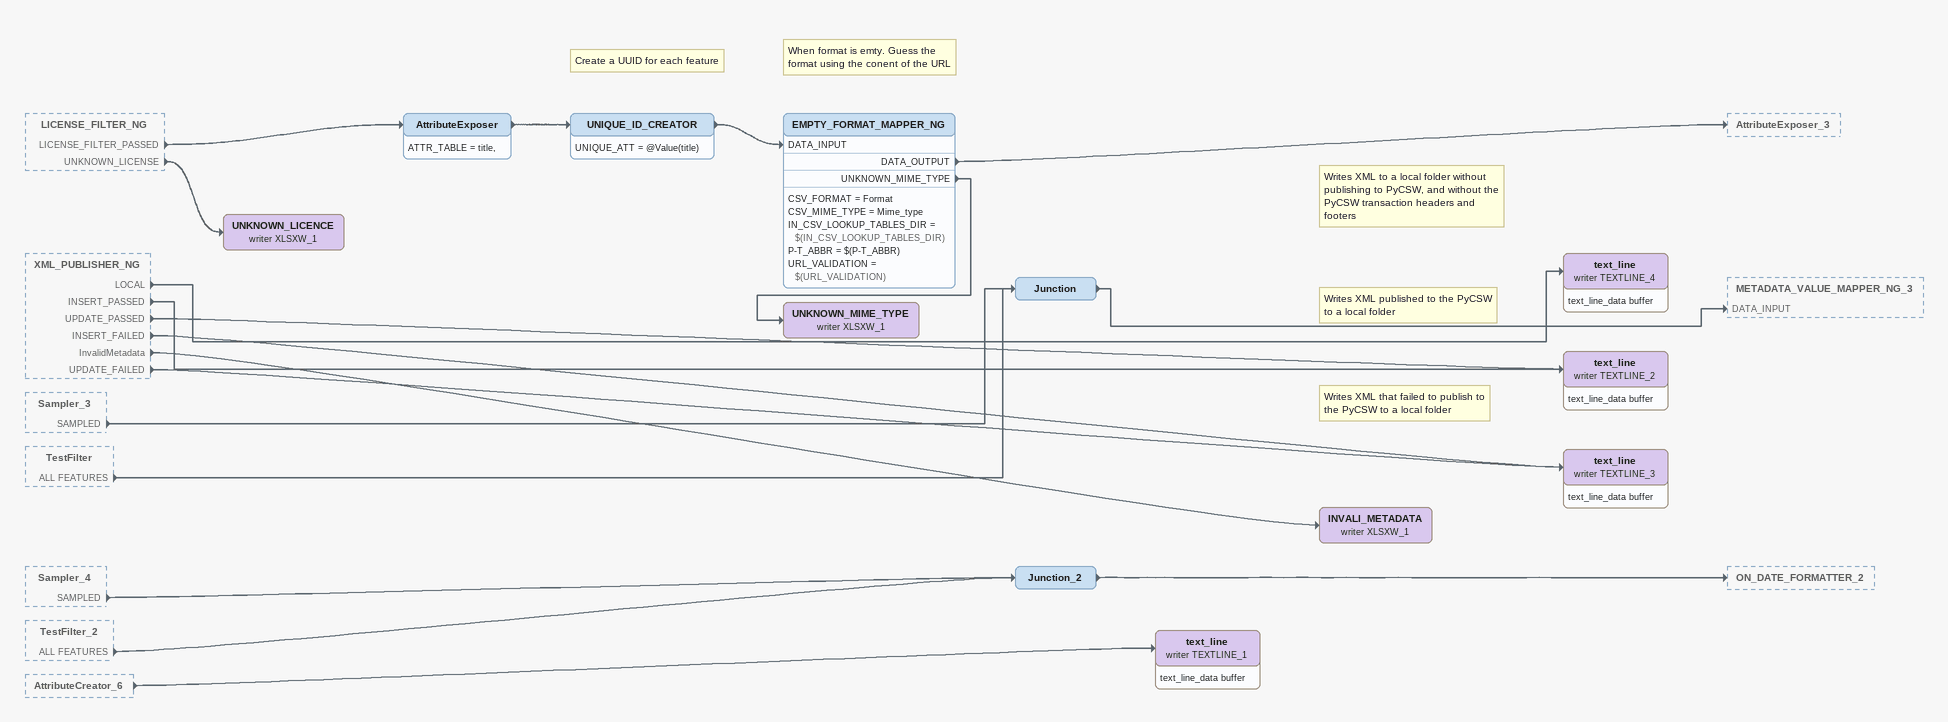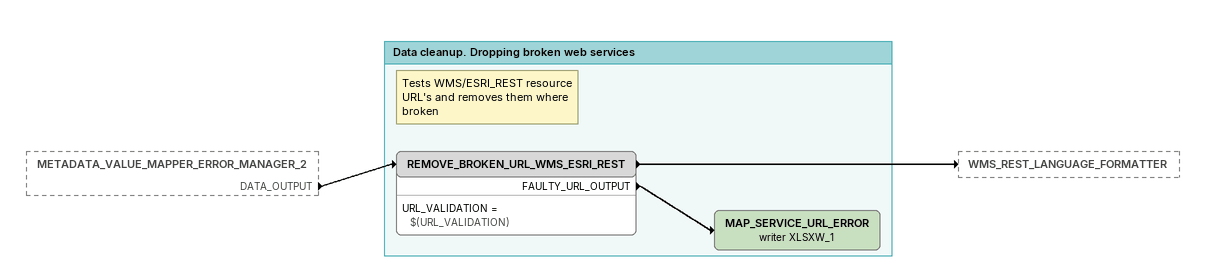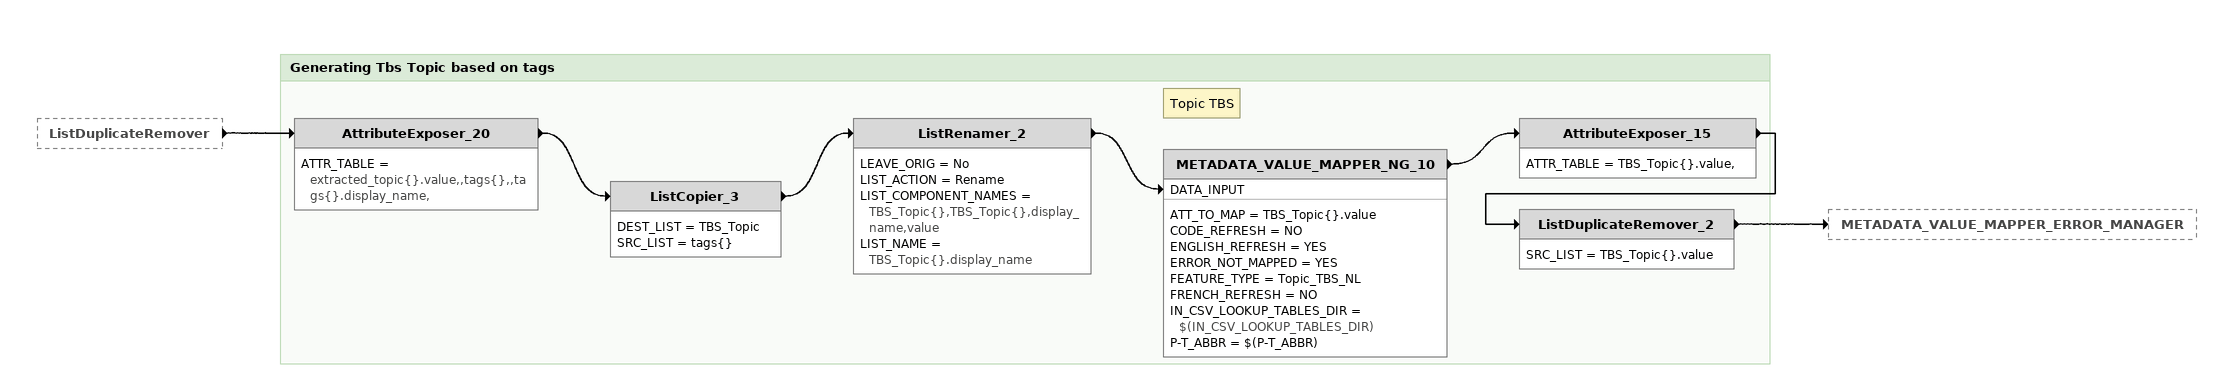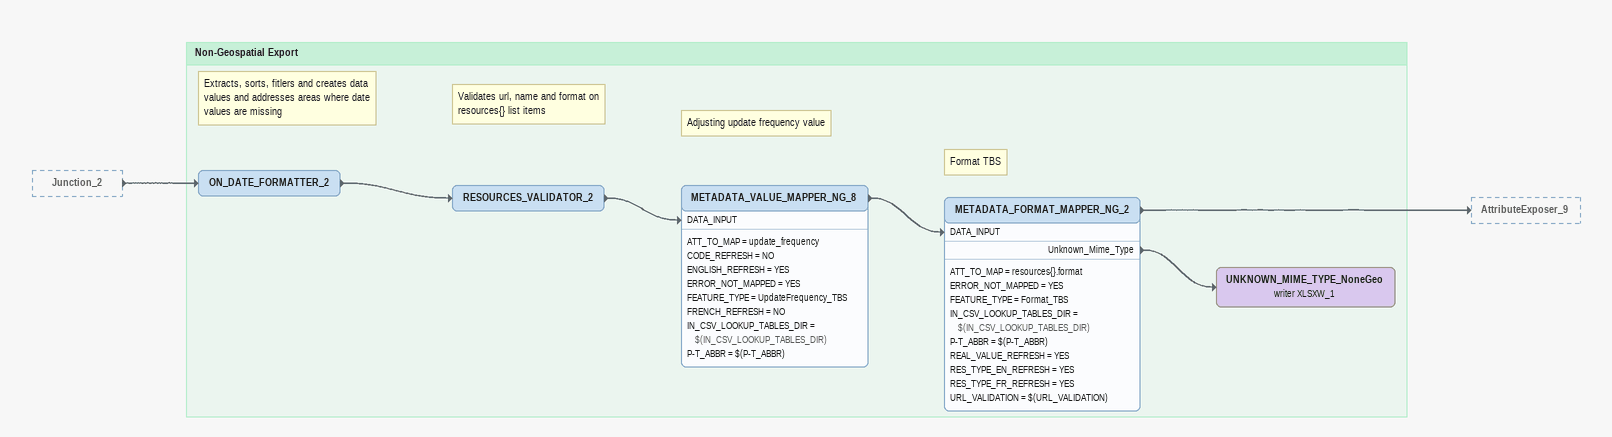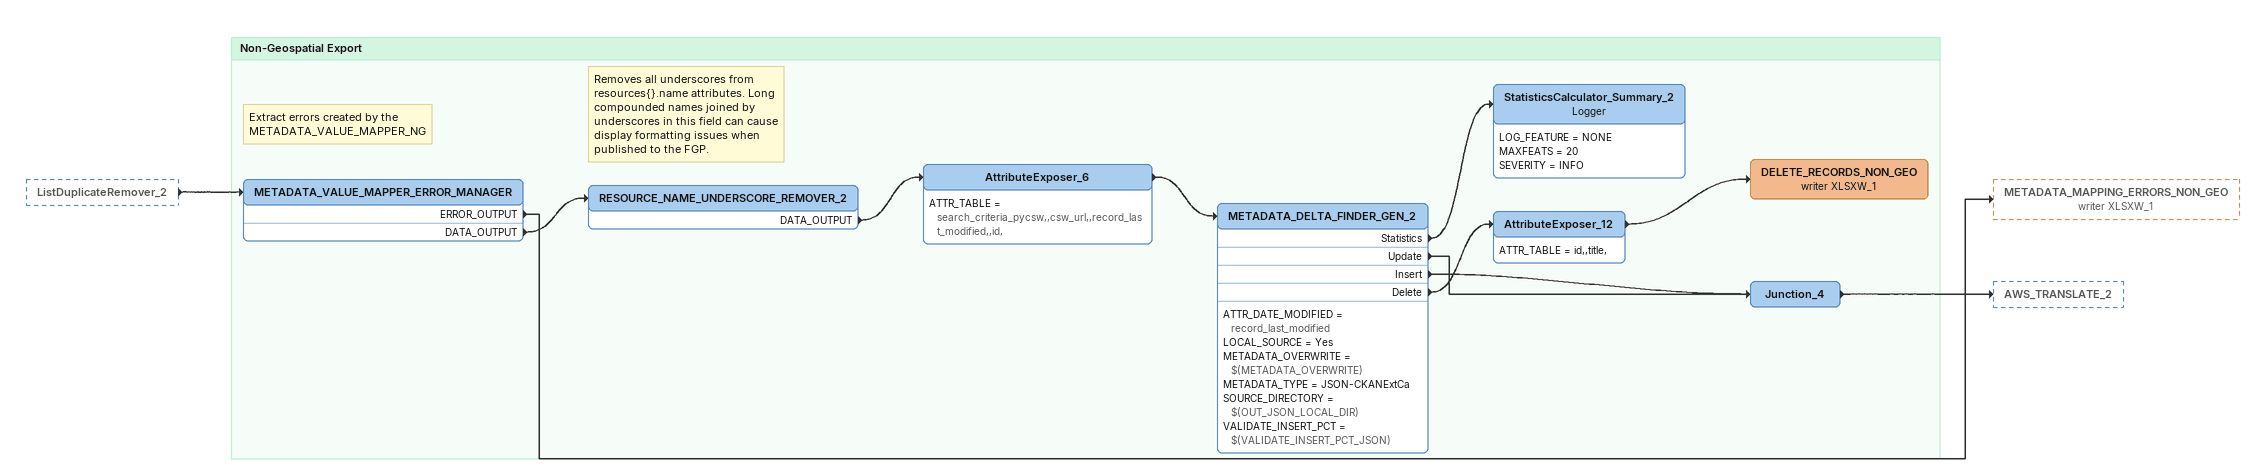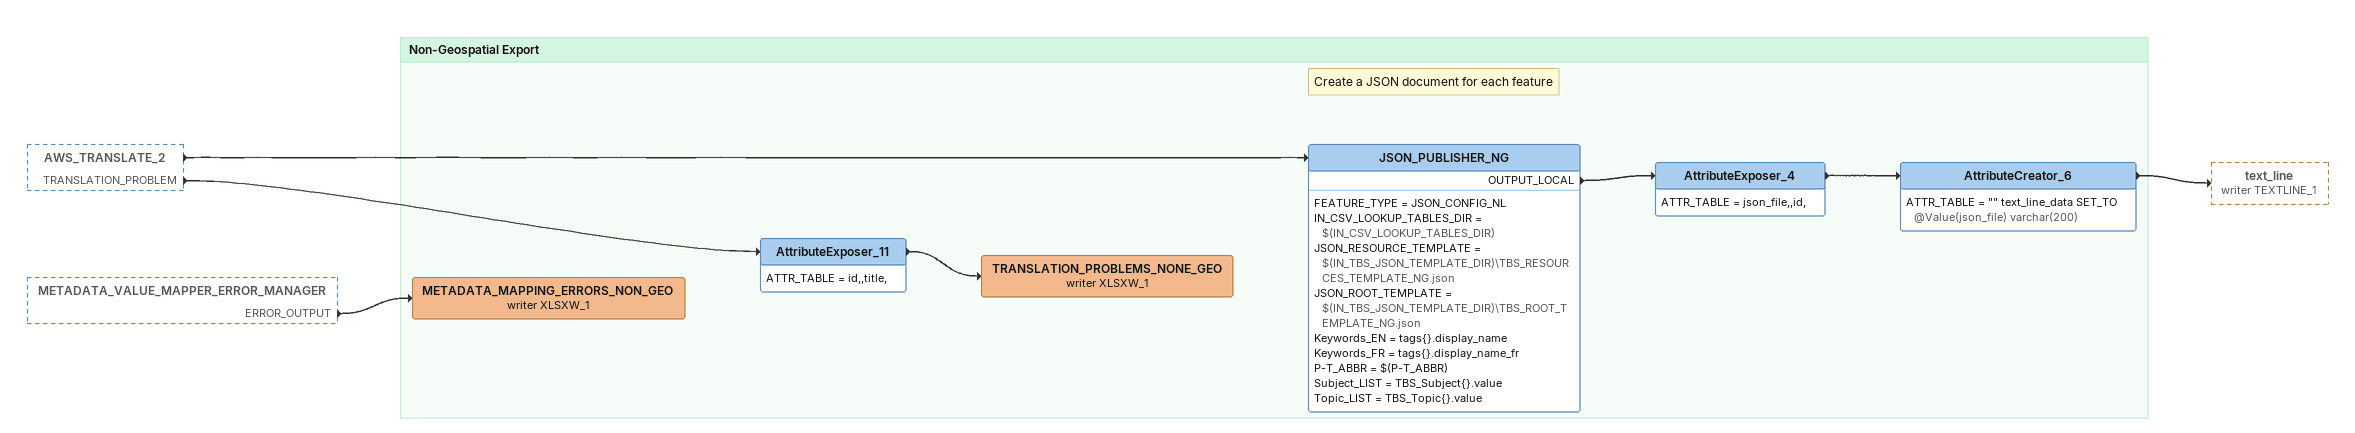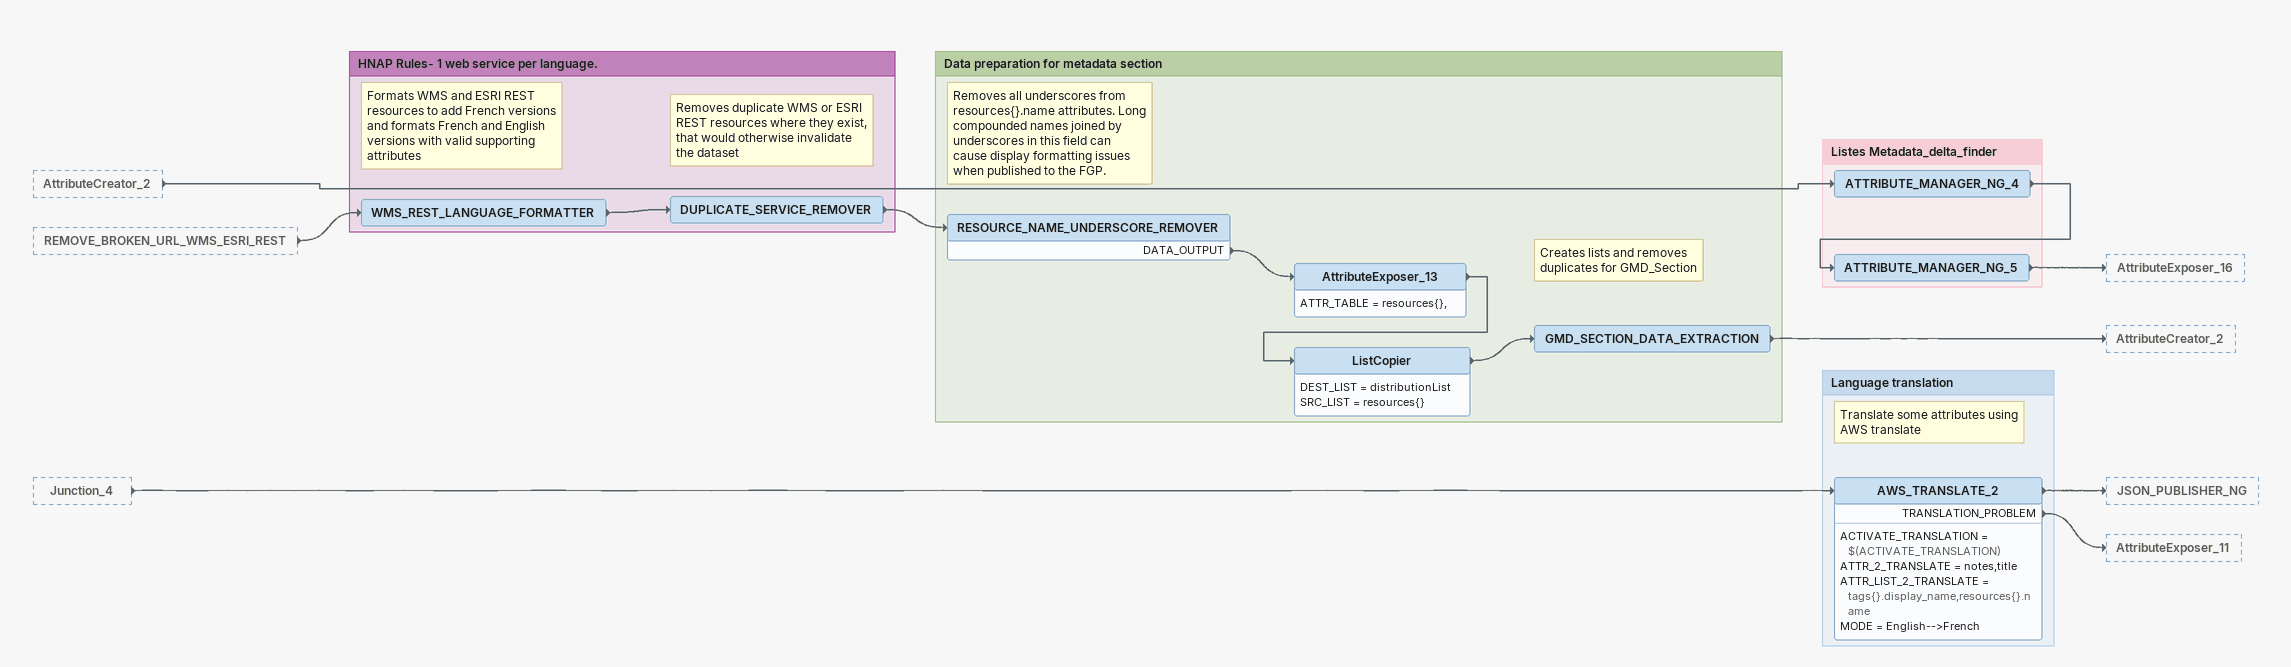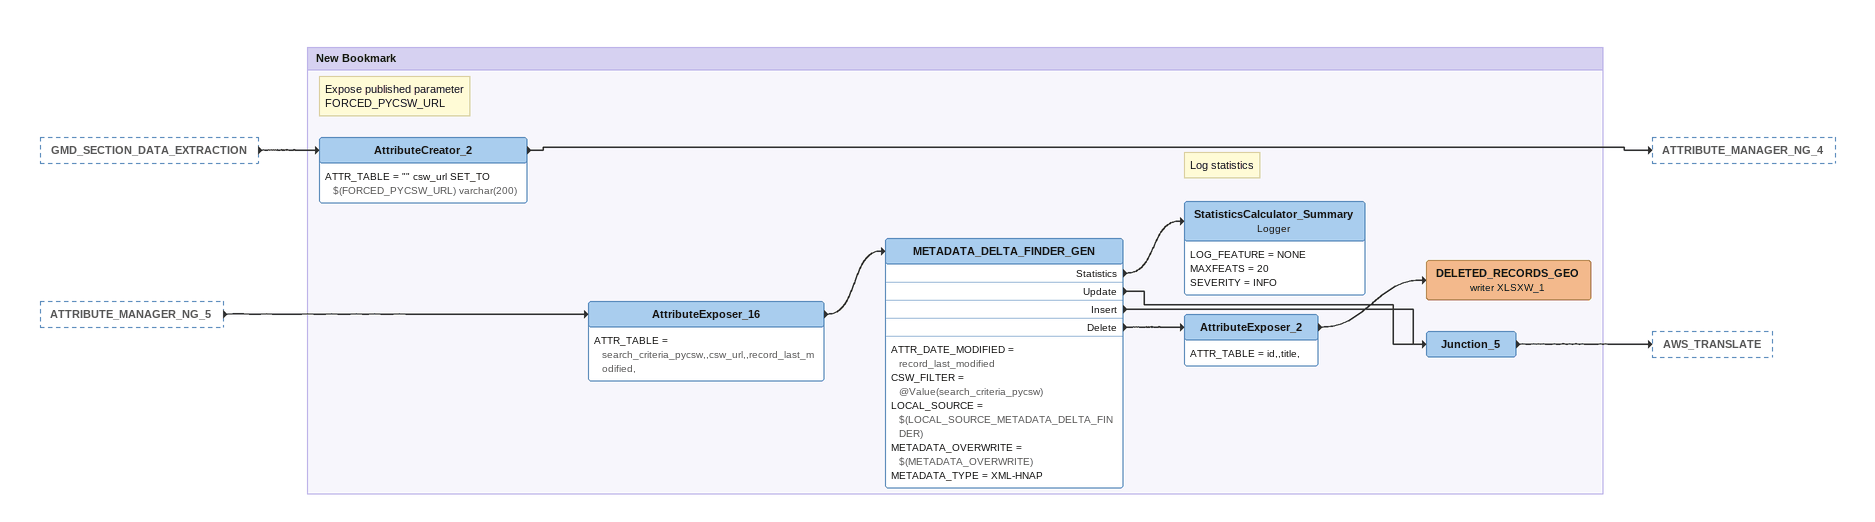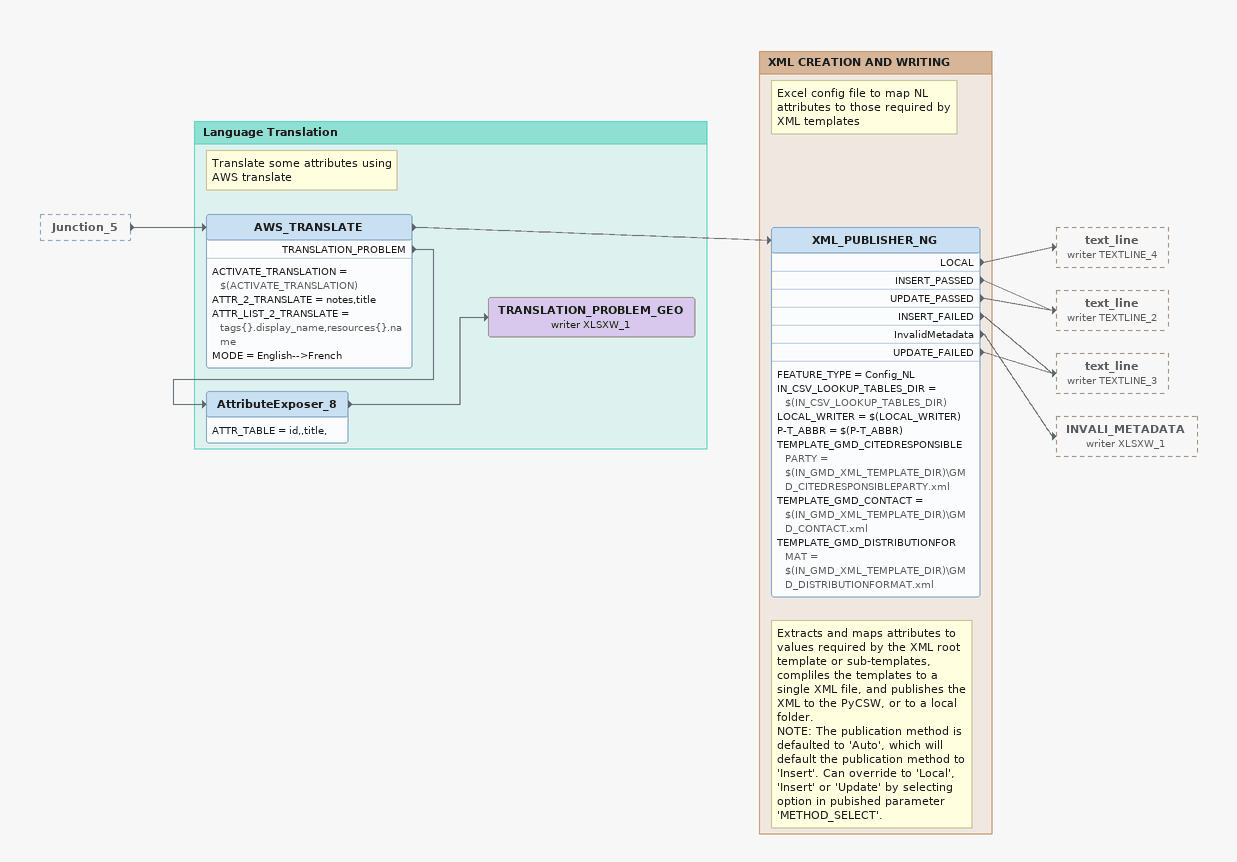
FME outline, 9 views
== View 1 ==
LICENSE_FILTER_NG [outside]
    LICENSE_FILTER_PASSED -> AttributeExposer
    UNKNOWN_LICENSE -> UNKNOWN_LICENCE (writer XLSXW_1)
XML_PUBLISHER_NG [outside]
    LOCAL -> text_line (writer TEXTLINE_4)
    INSERT_PASSED -> text_line (writer TEXTLINE_2)
    UPDATE_PASSED -> text_line (writer TEXTLINE_2)
    INSERT_FAILED -> text_line (writer TEXTLINE_3)
    InvalidMetadata -> INVALI_METADATA (writer XLSXW_1)
    UPDATE_FAILED -> text_line (writer TEXTLINE_3)
Sampler_3 [outside]
    SAMPLED -> Junction
TestFilter [outside]
    ALL FEATURES -> Junction
Sampler_4 [outside]
    SAMPLED -> Junction_2
TestFilter_2 [outside]
    ALL FEATURES -> Junction_2
AttributeCreator_6 [outside]
    -> text_line (writer TEXTLINE_1)
AttributeExposer
    ATTR_TABLE = title,
    -> UNIQUE_ID_CREATOR
Note: Create a UUID for each feature
UNIQUE_ID_CREATOR
    UNIQUE_ATT = @Value(title)
    -> EMPTY_FORMAT_MAPPER_NG [DATA_INPUT]
Note: When format is emty. Guess the format using the conent of the URL
EMPTY_FORMAT_MAPPER_NG
    CSV_FORMAT = Format
    CSV_MIME_TYPE = Mime_type
    IN_CSV_LOOKUP_TABLES_DIR = $(IN_CSV_LOOKUP_TABLES_DIR)
    P-T_ABBR = $(P-T_ABBR)
    URL_VALIDATION = $(URL_VALIDATION)
    DATA_OUTPUT -> AttributeExposer_3
    UNKNOWN_MIME_TYPE -> UNKNOWN_MIME_TYPE (writer XLSXW_1)
Junction
    -> METADATA_VALUE_MAPPER_NG_3 [DATA_INPUT]
Note: Writes XML to a local folder without publishing to PyCSW, and without the PyCSW transaction headers and footers
text_line (writer TEXTLINE_4)
    attributes: text_line_data buffer
Note: Writes XML published to the PyCSW to a local folder
text_line (writer TEXTLINE_2)
    attributes: text_line_data buffer
Note: Writes XML that failed to publish to the PyCSW to a local folder
text_line (writer TEXTLINE_3)
    attributes: text_line_data buffer
INVALI_METADATA (writer XLSXW_1)
Junction_2
    -> ON_DATE_FORMATTER_2
text_line (writer TEXTLINE_1)
    attributes: text_line_data buffer
UNKNOWN_MIME_TYPE (writer XLSXW_1)
UNKNOWN_LICENCE (writer XLSXW_1)

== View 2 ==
METADATA_VALUE_MAPPER_ERROR_MANAGER_2 [outside]
    DATA_OUTPUT -> REMOVE_BROKEN_URL_WMS_ESRI_REST

Bookmark: Data cleanup. Dropping broken web services
Note: Tests WMS/ESRI_REST resource URL's and removes them where broken
REMOVE_BROKEN_URL_WMS_ESRI_REST
    URL_VALIDATION = $(URL_VALIDATION)
    -> WMS_REST_LANGUAGE_FORMATTER
    FAULTY_URL_OUTPUT -> MAP_SERVICE_URL_ERROR (writer XLSXW_1)
MAP_SERVICE_URL_ERROR (writer XLSXW_1)

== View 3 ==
ListDuplicateRemover [outside]
    -> AttributeExposer_20

Bookmark: Generating Tbs Topic based on tags
AttributeExposer_20
    ATTR_TABLE = extracted_topic{}.value,,tags{},,tags{}.display_name,
    -> ListCopier_3
ListCopier_3
    DEST_LIST = TBS_Topic
    SRC_LIST = tags{}
    -> ListRenamer_2
ListRenamer_2
    LEAVE_ORIG = No
    LIST_ACTION = Rename
    LIST_COMPONENT_NAMES = TBS_Topic{},TBS_Topic{},display_name,value
    LIST_NAME = TBS_Topic{}.display_name
    -> METADATA_VALUE_MAPPER_NG_10 [DATA_INPUT]
Note: Topic TBS
METADATA_VALUE_MAPPER_NG_10
    ATT_TO_MAP = TBS_Topic{}.value
    CODE_REFRESH = NO
    ENGLISH_REFRESH = YES
    ERROR_NOT_MAPPED = YES
    FEATURE_TYPE = Topic_TBS_NL
    FRENCH_REFRESH = NO
    IN_CSV_LOOKUP_TABLES_DIR = $(IN_CSV_LOOKUP_TABLES_DIR)
    P-T_ABBR = $(P-T_ABBR)
    -> AttributeExposer_15
AttributeExposer_15
    ATTR_TABLE = TBS_Topic{}.value,
    -> ListDuplicateRemover_2
ListDuplicateRemover_2
    SRC_LIST = TBS_Topic{}.value
    -> METADATA_VALUE_MAPPER_ERROR_MANAGER

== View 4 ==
Junction_2 [outside]
    -> ON_DATE_FORMATTER_2

Bookmark: Non-Geospatial Export
Note: Extracts, sorts, fitlers and creates data values and addresses areas where date values are missing
ON_DATE_FORMATTER_2
    -> RESOURCES_VALIDATOR_2
Note: Validates url, name and format on resources{} list items
RESOURCES_VALIDATOR_2
    -> METADATA_VALUE_MAPPER_NG_8 [DATA_INPUT]
Note: Adjusting update frequency value
METADATA_VALUE_MAPPER_NG_8
    ATT_TO_MAP = update_frequency
    CODE_REFRESH = NO
    ENGLISH_REFRESH = YES
    ERROR_NOT_MAPPED = YES
    FEATURE_TYPE = UpdateFrequency_TBS
    FRENCH_REFRESH = NO
    IN_CSV_LOOKUP_TABLES_DIR = $(IN_CSV_LOOKUP_TABLES_DIR)
    P-T_ABBR = $(P-T_ABBR)
    -> METADATA_FORMAT_MAPPER_NG_2 [DATA_INPUT]
Note: Format TBS
METADATA_FORMAT_MAPPER_NG_2
    ATT_TO_MAP = resources{}.format
    ERROR_NOT_MAPPED = YES
    FEATURE_TYPE = Format_TBS
    IN_CSV_LOOKUP_TABLES_DIR = $(IN_CSV_LOOKUP_TABLES_DIR)
    P-T_ABBR = $(P-T_ABBR)
    REAL_VALUE_REFRESH = YES
    RES_TYPE_EN_REFRESH = YES
    RES_TYPE_FR_REFRESH = YES
    URL_VALIDATION = $(URL_VALIDATION)
    Unknown_Mime_Type -> UNKNOWN_MIME_TYPE_NoneGeo (writer XLSXW_1)
    -> AttributeExposer_9
UNKNOWN_MIME_TYPE_NoneGeo (writer XLSXW_1)

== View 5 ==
ListDuplicateRemover_2 [outside]
    -> METADATA_VALUE_MAPPER_ERROR_MANAGER

Bookmark: Non-Geospatial Export
Note: Extract errors created by the METADATA_VALUE_MAPPER_NG
METADATA_VALUE_MAPPER_ERROR_MANAGER
    ERROR_OUTPUT -> METADATA_MAPPING_ERRORS_NON_GEO (writer XLSXW_1)
    DATA_OUTPUT -> RESOURCE_NAME_UNDERSCORE_REMOVER_2
Note: Removes all underscores from resources{}.name attributes. Long compounded names joined by underscores in this field can cause display formatting issues when published to the FGP.
RESOURCE_NAME_UNDERSCORE_REMOVER_2
    DATA_OUTPUT -> AttributeExposer_6
AttributeExposer_6
    ATTR_TABLE = search_criteria_pycsw,,csw_url,,record_last_modified,,id,
    -> METADATA_DELTA_FINDER_GEN_2
METADATA_DELTA_FINDER_GEN_2
    ATTR_DATE_MODIFIED = record_last_modified
    LOCAL_SOURCE = Yes
    METADATA_OVERWRITE = $(METADATA_OVERWRITE)
    METADATA_TYPE = JSON-CKANExtCa
    SOURCE_DIRECTORY = $(OUT_JSON_LOCAL_DIR)
    VALIDATE_INSERT_PCT = $(VALIDATE_INSERT_PCT_JSON)
    Statistics -> StatisticsCalculator_Summary_2
    Update -> Junction_4
    Insert -> Junction_4
    Delete -> AttributeExposer_12
StatisticsCalculator_Summary_2: Logger
    LOG_FEATURE = NONE
    MAXFEATS = 20
    SEVERITY = INFO
AttributeExposer_12
    ATTR_TABLE = id,,title,
    -> DELETE_RECORDS_NON_GEO (writer XLSXW_1)
DELETE_RECORDS_NON_GEO (writer XLSXW_1)
Junction_4
    -> AWS_TRANSLATE_2

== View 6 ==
AWS_TRANSLATE_2 [outside]
    -> JSON_PUBLISHER_NG
    TRANSLATION_PROBLEM -> AttributeExposer_11
METADATA_VALUE_MAPPER_ERROR_MANAGER [outside]
    ERROR_OUTPUT -> METADATA_MAPPING_ERRORS_NON_GEO (writer XLSXW_1)

Bookmark: Non-Geospatial Export
Note: Create a JSON document for each feature
JSON_PUBLISHER_NG
    FEATURE_TYPE = JSON_CONFIG_NL
    IN_CSV_LOOKUP_TABLES_DIR = $(IN_CSV_LOOKUP_TABLES_DIR)
    JSON_RESOURCE_TEMPLATE = $(IN_TBS_JSON_TEMPLATE_DIR)\TBS_RESOURCES_TEMPLATE_NG.json
    JSON_ROOT_TEMPLATE = $(IN_TBS_JSON_TEMPLATE_DIR)\TBS_ROOT_TEMPLATE_NG.json
    Keywords_EN = tags{}.display_name
    Keywords_FR = tags{}.display_name_fr
    P-T_ABBR = $(P-T_ABBR)
    Subject_LIST = TBS_Subject{}.value
    Topic_LIST = TBS_Topic{}.value
    OUTPUT_LOCAL -> AttributeExposer_4
AttributeExposer_4
    ATTR_TABLE = json_file,,id,
    -> AttributeCreator_6
AttributeCreator_6
    ATTR_TABLE = "" text_line_data SET_TO @Value(json_file) varchar(200)
    -> text_line (writer TEXTLINE_1)
AttributeExposer_11
    ATTR_TABLE = id,,title,
    -> TRANSLATION_PROBLEMS_NONE_GEO (writer XLSXW_1)
TRANSLATION_PROBLEMS_NONE_GEO (writer XLSXW_1)
METADATA_MAPPING_ERRORS_NON_GEO (writer XLSXW_1)

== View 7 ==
AttributeCreator_2 [outside]
    -> ATTRIBUTE_MANAGER_NG_4
REMOVE_BROKEN_URL_WMS_ESRI_REST [outside]
    -> WMS_REST_LANGUAGE_FORMATTER
Junction_4 [outside]
    -> AWS_TRANSLATE_2

Bookmark: HNAP Rules- 1 web service per language.
Note: Formats WMS and ESRI REST resources to add French versions and formats French and English versions with valid supporting attributes
WMS_REST_LANGUAGE_FORMATTER
    -> DUPLICATE_SERVICE_REMOVER
Note: Removes duplicate WMS or ESRI REST resources where they exist, that would otherwise invalidate the dataset
DUPLICATE_SERVICE_REMOVER
    -> RESOURCE_NAME_UNDERSCORE_REMOVER

Bookmark: Data preparation for metadata section
Note: Removes all underscores from resources{}.name attributes. Long compounded names joined by underscores in this field can cause display formatting issues when published to the FGP.
RESOURCE_NAME_UNDERSCORE_REMOVER
    DATA_OUTPUT -> AttributeExposer_13
AttributeExposer_13
    ATTR_TABLE = resources{},
    -> ListCopier
ListCopier
    DEST_LIST = distributionList
    SRC_LIST = resources{}
    -> GMD_SECTION_DATA_EXTRACTION
Note: Creates lists and removes duplicates for GMD_Section
GMD_SECTION_DATA_EXTRACTION
    -> AttributeCreator_2

Bookmark: Listes Metadata_delta_finder
ATTRIBUTE_MANAGER_NG_4
    -> ATTRIBUTE_MANAGER_NG_5
ATTRIBUTE_MANAGER_NG_5
    -> AttributeExposer_16

Bookmark: Language translation
Note: Translate some attributes using AWS translate
AWS_TRANSLATE_2
    ACTIVATE_TRANSLATION = $(ACTIVATE_TRANSLATION)
    ATTR_2_TRANSLATE = notes,title
    ATTR_LIST_2_TRANSLATE = tags{}.display_name,resources{}.name
    MODE = English-->French
    -> JSON_PUBLISHER_NG
    TRANSLATION_PROBLEM -> AttributeExposer_11

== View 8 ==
GMD_SECTION_DATA_EXTRACTION [outside]
    -> AttributeCreator_2
ATTRIBUTE_MANAGER_NG_5 [outside]
    -> AttributeExposer_16

Bookmark: New Bookmark
Note: Expose published parameter FORCED_PYCSW_URL
AttributeCreator_2
    ATTR_TABLE = "" csw_url SET_TO $(FORCED_PYCSW_URL) varchar(200)
    -> ATTRIBUTE_MANAGER_NG_4
AttributeExposer_16
    ATTR_TABLE = search_criteria_pycsw,,csw_url,,record_last_modified,
    -> METADATA_DELTA_FINDER_GEN
METADATA_DELTA_FINDER_GEN
    ATTR_DATE_MODIFIED = record_last_modified
    CSW_FILTER = @Value(search_criteria_pycsw)
    LOCAL_SOURCE = $(LOCAL_SOURCE_METADATA_DELTA_FINDER)
    METADATA_OVERWRITE = $(METADATA_OVERWRITE)
    METADATA_TYPE = XML-HNAP
    Statistics -> StatisticsCalculator_Summary
    Update -> Junction_5
    Insert -> Junction_5
    Delete -> AttributeExposer_2
Note: Log statistics
StatisticsCalculator_Summary: Logger
    LOG_FEATURE = NONE
    MAXFEATS = 20
    SEVERITY = INFO
AttributeExposer_2
    ATTR_TABLE = id,,title,
    -> DELETED_RECORDS_GEO (writer XLSXW_1)
DELETED_RECORDS_GEO (writer XLSXW_1)
Junction_5
    -> AWS_TRANSLATE

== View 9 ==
Junction_5 [outside]
    -> AWS_TRANSLATE

Bookmark: Language Translation
Note: Translate some attributes using AWS translate
AWS_TRANSLATE
    ACTIVATE_TRANSLATION = $(ACTIVATE_TRANSLATION)
    ATTR_2_TRANSLATE = notes,title
    ATTR_LIST_2_TRANSLATE = tags{}.display_name,resources{}.name
    MODE = English-->French
    -> XML_PUBLISHER_NG
    TRANSLATION_PROBLEM -> AttributeExposer_8
AttributeExposer_8
    ATTR_TABLE = id,,title,
    -> TRANSLATION_PROBLEM_GEO (writer XLSXW_1)
TRANSLATION_PROBLEM_GEO (writer XLSXW_1)

Bookmark: XML CREATION AND WRITING
Note: Excel config file to map NL attributes to those required by XML templates
Note: Extracts and maps attributes to values required by the XML root template or sub-templates, compliles the templates to a single XML file, and publishes the XML to the PyCSW, or to a local folder. / NOTE: The publication method is defaulted to 'Auto', which will default the publication method to 'Insert'. Can override to 'Local', 'Insert' or 'Update' by selecting option in pubished parameter 'METHOD_SELECT'.
XML_PUBLISHER_NG
    FEATURE_TYPE = Config_NL
    IN_CSV_LOOKUP_TABLES_DIR = $(IN_CSV_LOOKUP_TABLES_DIR)
    LOCAL_WRITER = $(LOCAL_WRITER)
    P-T_ABBR = $(P-T_ABBR)
    TEMPLATE_GMD_CITEDRESPONSIBLEPARTY = $(IN_GMD_XML_TEMPLATE_DIR)\GMD_CITEDRESPONSIBLEPARTY.xml
    TEMPLATE_GMD_CONTACT = $(IN_GMD_XML_TEMPLATE_DIR)\GMD_CONTACT.xml
    TEMPLATE_GMD_DISTRIBUTIONFORMAT = $(IN_GMD_XML_TEMPLATE_DIR)\GMD_DISTRIBUTIONFORMAT.xml
    LOCAL -> text_line (writer TEXTLINE_4)
    INSERT_PASSED -> text_line (writer TEXTLINE_2)
    UPDATE_PASSED -> text_line (writer TEXTLINE_2)
    INSERT_FAILED -> text_line (writer TEXTLINE_3)
    InvalidMetadata -> INVALI_METADATA (writer XLSXW_1)
    UPDATE_FAILED -> text_line (writer TEXTLINE_3)
